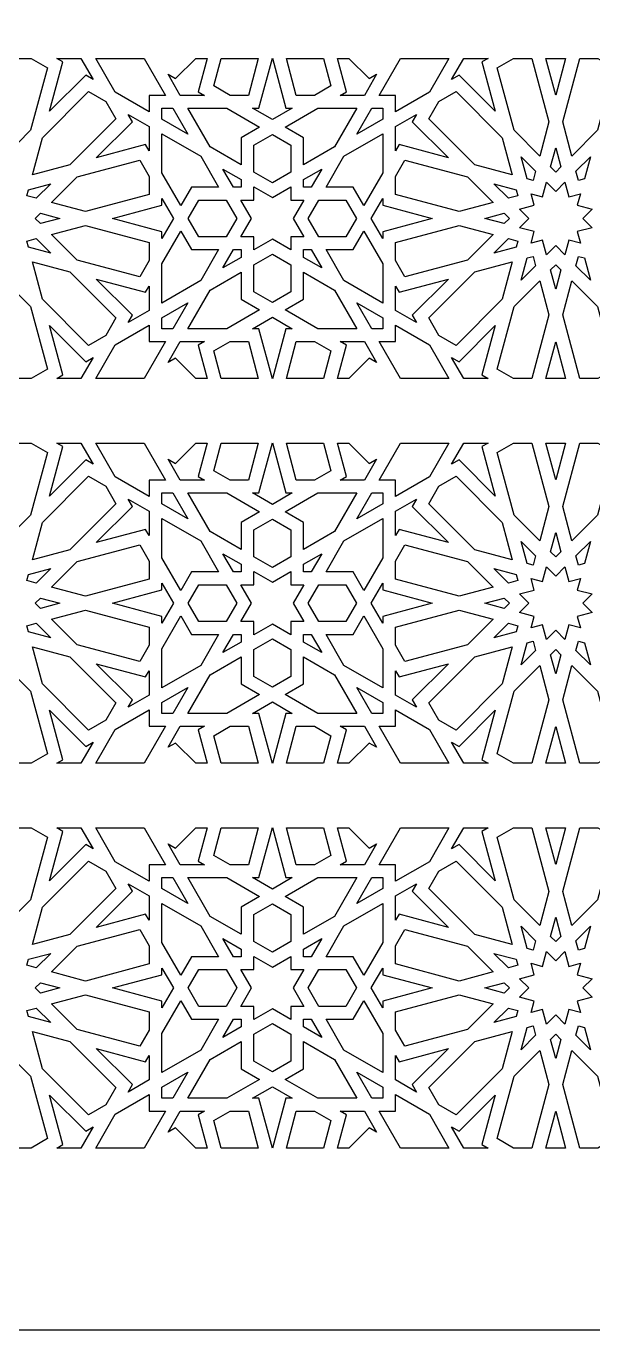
# Model space of a CAD drawing. Extents: x -1250 to 1250, y -610 to 610.
# Drawn here: x 590 to 855, y -610 to 0 of the extents above; entities that cross this region are included whole.
import ezdxf

# ---------------------------------------------------------------- set-up
doc = ezdxf.new("R2010")
doc.units = 0
doc.header["$MEASUREMENT"] = 0
doc.layers.add('COUCHE_1', color=18, linetype='CONTINUOUS')

msp = doc.modelspace()

# ---------------------------------------------------------------- linework, layer by layer
at = {"layer": 'COUCHE_1'}
for points in [[(-1250, -610), (1250, -610), (1250, 610), (-1250, 610)], [(600.26, -19.51), (592.42, -48.77), (580.45, -60.79), (576.17, -44.83), (584.14, -15.11), (592.63, -15.11)], [(621.64, -24.95), (618.16, -22.93), (601.27, -39.88), (607.47, -16.76), (604.6, -15.11), (615.96, -15.11)], [(630.53, -15.11), (645.5, -15.11), (655.49, -32.41), (647.83, -32.41), (647.83, -40.07), (632.01, -30.93), (622.87, -15.11)], [(670.78, -30.69), (673.76, -32.41), (662.4, -32.41), (656.72, -22.57), (660.2, -24.58), (669.64, -15.11), (674.95, -15.11)], [(694.22, -32.41), (685.73, -32.41), (678.1, -28), (681.55, -15.11), (698.86, -15.11)], [(711.75, -38.39), (714.74, -38.39), (705.42, -43.78), (696.1, -38.39), (699.09, -38.39), (705.42, -15)], [(732.74, -28), (725.11, -32.41), (716.62, -32.41), (711.99, -15.11), (729.29, -15.11)], [(750.64, -24.58), (754.12, -22.57), (748.44, -32.41), (737.08, -32.41), (740.06, -30.69), (735.89, -15.11), (741.2, -15.11)], [(778.84, -30.93), (763.01, -40.07), (763.01, -32.41), (755.35, -32.41), (765.34, -15.11), (780.31, -15.11), (787.97, -15.11)], [(803.37, -16.76), (809.57, -39.88), (792.69, -22.93), (789.2, -24.95), (794.88, -15.11), (806.24, -15.11)], [(834.67, -44.83), (830.39, -60.79), (818.42, -48.77), (810.58, -19.51), (818.21, -15.11), (826.71, -15.11)], [(837.91, -32.28), (833.3, -15.11), (842.51, -15.11)], [(865.23, -19.51), (857.39, -48.77), (845.42, -60.79), (841.14, -44.83), (849.11, -15.11), (857.6, -15.11)], [(627.62, -35.31), (632.32, -43.45), (610.72, -64.97), (593.3, -69.64), (597.97, -52.22), (619.49, -30.62)], [(812.87, -52.22), (817.54, -69.64), (800.13, -64.97), (778.52, -43.45), (783.22, -35.31), (791.35, -30.62)], [(647.83, -46.98), (647.83, -58.34), (646.17, -55.47), (623.05, -61.66), (640, -44.78), (637.99, -41.3)], [(665.95, -50.53), (653.81, -43.52), (653.81, -38.39), (658.94, -38.39)], [(699.44, -47.23), (690.82, -52.21), (690.82, -64.89), (676.32, -56.51), (665.85, -38.39), (684.13, -38.39)], [(744.99, -38.39), (734.53, -56.51), (720.03, -64.89), (720.03, -52.21), (711.41, -47.23), (726.72, -38.39)], [(757.03, -43.52), (744.89, -50.53), (751.9, -38.39), (757.03, -38.39)], [(770.84, -44.78), (787.79, -61.66), (764.67, -55.47), (763.01, -58.34), (763.01, -46.98), (772.85, -41.3)], [(671.93, -60.9), (680.31, -75.4), (667.63, -75.4), (662.65, -84.01), (653.81, -68.71), (653.81, -50.43)], [(714.04, -55.66), (714.04, -68.34), (705.42, -73.32), (696.8, -68.34), (696.8, -55.66), (705.42, -50.69)], [(757.03, -68.71), (748.19, -84.01), (743.21, -75.4), (730.54, -75.4), (738.91, -60.9), (757.03, -50.43)], [(840.32, -65.91), (837.91, -68.33), (835.49, -65.91), (837.91, -56.91)], [(647.83, -70.31), (647.83, -78.8), (618.11, -86.76), (602.15, -82.49), (614.17, -70.52), (643.42, -62.68)], [(690.82, -71.8), (690.82, -75.4), (687.22, -75.4), (682.3, -66.88)], [(723.62, -75.4), (720.03, -75.4), (720.03, -71.8), (728.54, -66.88)], [(796.68, -70.52), (808.69, -82.49), (792.74, -86.76), (763.01, -78.8), (763.01, -70.31), (767.42, -62.68)], [(828.49, -67.89), (827.32, -72.26), (824.51, -71.5), (821.73, -61.11)], [(851.3, -71.5), (848.49, -72.26), (847.32, -67.89), (854.08, -61.11)], [(844.07, -79.91), (849.43, -78.48), (847.99, -83.84), (854.89, -85.68), (850.56, -90), (854.89, -94.32), (847.99, -96.16), (849.43, -101.52), (844.07, -100.09), (842.22, -106.99), (837.91, -102.66), (833.59, -106.99), (831.74, -100.09), (826.38, -101.52), (827.82, -96.16), (820.92, -94.32), (825.25, -90), (820.92, -85.68), (827.82, -83.84), (826.38, -78.48), (831.74, -79.91), (833.59, -73.01), (837.91, -77.34), (842.22, -73.01)], [(595.04, -80.58), (590.68, -79.42), (591.43, -76.61), (601.83, -73.82)], [(714.04, -81.38), (720.17, -81.38), (715.19, -90), (720.17, -98.62), (714.04, -98.62), (714.04, -104.75), (705.42, -99.77), (696.8, -104.75), (696.8, -98.62), (690.67, -98.62), (695.65, -90), (690.67, -81.38), (696.8, -81.38), (696.8, -75.25), (705.42, -80.23), (714.04, -75.25)], [(819.41, -76.61), (820.16, -79.42), (815.8, -80.58), (809.01, -73.82)], [(659.2, -90), (653.81, -99.32), (653.81, -96.2), (630.66, -90), (653.81, -83.8), (653.81, -80.68)], [(688.74, -90), (683.76, -98.62), (671.09, -98.62), (666.11, -90), (671.09, -81.38), (683.76, -81.38)], [(744.73, -90), (739.76, -98.62), (727.08, -98.62), (722.1, -90), (727.08, -81.38), (739.76, -81.38)], [(757.03, -83.8), (780.18, -90), (757.03, -96.2), (757.03, -99.32), (751.64, -90), (757.03, -80.68)], [(606.03, -90), (597.03, -92.41), (594.61, -90), (597.03, -87.59)], [(816.23, -90), (813.81, -92.41), (804.81, -90), (813.81, -87.59)], [(647.83, -101.2), (647.83, -109.69), (643.42, -117.32), (614.17, -109.48), (602.15, -97.51), (618.11, -93.24)], [(667.63, -104.6), (680.31, -104.6), (671.93, -119.1), (653.81, -129.57), (653.81, -111.29), (662.65, -95.99)], [(757.03, -111.29), (757.03, -129.57), (738.91, -119.1), (730.54, -104.6), (743.21, -104.6), (748.19, -95.99)], [(808.69, -97.51), (796.68, -109.48), (767.42, -117.32), (763.01, -109.69), (763.01, -101.2), (792.74, -93.24)], [(601.83, -106.18), (591.43, -103.39), (590.68, -100.58), (595.04, -99.42)], [(820.16, -100.58), (819.41, -103.39), (809.01, -106.18), (815.8, -99.42)], [(690.82, -108.2), (682.3, -113.12), (687.22, -104.6), (690.82, -104.6)], [(714.04, -111.66), (714.04, -124.34), (705.42, -129.31), (696.8, -124.34), (696.8, -111.66), (705.42, -106.68)], [(728.54, -113.12), (720.03, -108.2), (720.03, -104.6), (723.62, -104.6)], [(828.49, -112.11), (821.73, -118.89), (824.51, -108.5), (827.32, -107.74)], [(851.3, -108.5), (854.08, -118.89), (847.32, -112.11), (848.49, -107.74)], [(610.72, -115.03), (632.32, -136.55), (627.62, -144.69), (619.49, -149.38), (597.97, -127.78), (593.3, -110.36)], [(690.82, -127.79), (699.44, -132.77), (684.13, -141.61), (665.85, -141.61), (676.32, -123.49), (690.82, -115.11)], [(734.53, -123.49), (744.99, -141.61), (726.72, -141.61), (711.41, -132.77), (720.03, -127.79), (720.03, -115.11)], [(812.87, -127.78), (791.35, -149.38), (783.22, -144.69), (778.52, -136.55), (800.13, -115.03), (817.54, -110.36)], [(840.32, -114.09), (837.91, -123.09), (835.49, -114.09), (837.91, -111.67)], [(592.42, -131.23), (600.26, -160.49), (592.63, -164.89), (584.14, -164.89), (576.17, -135.17), (580.45, -119.21)], [(646.17, -124.53), (647.83, -121.66), (647.83, -133.02), (637.99, -138.7), (640, -135.22), (623.05, -118.34)], [(770.84, -135.22), (772.85, -138.7), (763.01, -133.02), (763.01, -121.66), (764.67, -124.53), (787.79, -118.34)], [(834.67, -135.17), (826.71, -164.89), (818.21, -164.89), (810.58, -160.49), (818.42, -131.23), (830.39, -119.21)], [(857.39, -131.23), (865.23, -160.49), (857.6, -164.89), (849.11, -164.89), (841.14, -135.17), (845.42, -119.21)], [(658.94, -141.61), (653.81, -141.61), (653.81, -136.48), (665.95, -129.47)], [(757.03, -136.48), (757.03, -141.61), (751.9, -141.61), (744.89, -129.47)], [(618.16, -157.07), (621.64, -155.05), (615.96, -164.89), (604.6, -164.89), (607.47, -163.24), (601.27, -140.12)], [(647.83, -147.59), (655.49, -147.59), (645.5, -164.89), (630.53, -164.89), (622.87, -164.89), (632.01, -149.07), (647.83, -139.93)], [(714.74, -141.61), (711.75, -141.61), (705.42, -165), (699.09, -141.61), (696.1, -141.61), (705.42, -136.22)], [(778.84, -149.07), (787.97, -164.89), (780.31, -164.89), (765.34, -164.89), (755.35, -147.59), (763.01, -147.59), (763.01, -139.93)], [(803.37, -163.24), (806.24, -164.89), (794.88, -164.89), (789.2, -155.05), (792.69, -157.07), (809.57, -140.12)], [(670.78, -149.31), (674.95, -164.89), (669.64, -164.89), (660.2, -155.42), (656.72, -157.43), (662.4, -147.59), (673.76, -147.59)], [(694.22, -147.59), (698.86, -164.89), (681.55, -164.89), (678.1, -152), (685.73, -147.59)], [(732.74, -152), (729.29, -164.89), (711.99, -164.89), (716.62, -147.59), (725.11, -147.59)], [(754.12, -157.43), (750.64, -155.42), (741.2, -164.89), (735.89, -164.89), (740.06, -149.31), (737.08, -147.59), (748.44, -147.59)], [(842.51, -164.89), (833.3, -164.89), (837.91, -147.72)], [(600.26, -199.51), (592.42, -228.77), (580.45, -240.79), (576.17, -224.83), (584.14, -195.11), (592.63, -195.11)], [(621.64, -204.95), (618.16, -202.93), (601.27, -219.88), (607.47, -196.76), (604.6, -195.11), (615.96, -195.11)], [(630.53, -195.11), (645.5, -195.11), (655.49, -212.41), (647.83, -212.41), (647.83, -220.07), (632.01, -210.93), (622.87, -195.11)], [(670.78, -210.69), (673.76, -212.41), (662.4, -212.41), (656.72, -202.57), (660.2, -204.58), (669.64, -195.11), (674.95, -195.11)], [(694.22, -212.41), (685.73, -212.41), (678.1, -208), (681.55, -195.11), (698.86, -195.11)], [(711.75, -218.39), (714.74, -218.39), (705.42, -223.78), (696.1, -218.39), (699.09, -218.39), (705.42, -195)], [(732.74, -208), (725.11, -212.41), (716.62, -212.41), (711.99, -195.11), (729.29, -195.11)], [(750.64, -204.58), (754.12, -202.57), (748.44, -212.41), (737.08, -212.41), (740.06, -210.69), (735.89, -195.11), (741.2, -195.11)], [(778.84, -210.93), (763.01, -220.07), (763.01, -212.41), (755.35, -212.41), (765.34, -195.11), (780.31, -195.11), (787.97, -195.11)], [(803.37, -196.76), (809.57, -219.88), (792.69, -202.93), (789.2, -204.95), (794.88, -195.11), (806.24, -195.11)], [(834.67, -224.83), (830.39, -240.79), (818.42, -228.77), (810.58, -199.51), (818.21, -195.11), (826.71, -195.11)], [(837.91, -212.28), (833.3, -195.11), (842.51, -195.11)], [(865.23, -199.51), (857.39, -228.77), (845.42, -240.79), (841.14, -224.83), (849.11, -195.11), (857.6, -195.11)], [(627.62, -215.31), (632.32, -223.45), (610.72, -244.97), (593.3, -249.64), (597.97, -232.22), (619.49, -210.62)], [(812.87, -232.22), (817.54, -249.64), (800.13, -244.97), (778.52, -223.45), (783.22, -215.31), (791.35, -210.62)], [(665.95, -230.53), (653.81, -223.52), (653.81, -218.39), (658.94, -218.39)], [(699.44, -227.23), (690.82, -232.21), (690.82, -244.89), (676.32, -236.51), (665.85, -218.39), (684.13, -218.39)], [(744.99, -218.39), (734.53, -236.51), (720.03, -244.89), (720.03, -232.21), (711.41, -227.23), (726.72, -218.39)], [(757.03, -223.52), (744.89, -230.53), (751.9, -218.39), (757.03, -218.39)], [(647.83, -226.98), (647.83, -238.34), (646.17, -235.47), (623.05, -241.66), (640, -224.78), (637.99, -221.3)], [(770.84, -224.78), (787.79, -241.66), (764.67, -235.47), (763.01, -238.34), (763.01, -226.98), (772.85, -221.3)], [(671.93, -240.9), (680.31, -255.4), (667.63, -255.4), (662.65, -264.01), (653.81, -248.71), (653.81, -230.43)], [(714.04, -235.66), (714.04, -248.34), (705.42, -253.32), (696.8, -248.34), (696.8, -235.66), (705.42, -230.69)], [(757.03, -248.71), (748.19, -264.01), (743.21, -255.4), (730.54, -255.4), (738.91, -240.9), (757.03, -230.43)], [(840.32, -245.91), (837.91, -248.33), (835.49, -245.91), (837.91, -236.91)], [(647.83, -250.31), (647.83, -258.8), (618.11, -266.76), (602.15, -262.49), (614.17, -250.52), (643.42, -242.68)], [(796.68, -250.52), (808.69, -262.49), (792.74, -266.76), (763.01, -258.8), (763.01, -250.31), (767.42, -242.68)], [(828.49, -247.89), (827.32, -252.26), (824.51, -251.5), (821.73, -241.11)], [(851.3, -251.5), (848.49, -252.26), (847.32, -247.89), (854.08, -241.11)], [(690.82, -251.8), (690.82, -255.4), (687.22, -255.4), (682.3, -246.88)], [(723.62, -255.4), (720.03, -255.4), (720.03, -251.8), (728.54, -246.88)], [(595.04, -260.58), (590.68, -259.42), (591.43, -256.61), (601.83, -253.82)], [(714.04, -261.38), (720.17, -261.38), (715.19, -270), (720.17, -278.62), (714.04, -278.62), (714.04, -284.75), (705.42, -279.77), (696.8, -284.75), (696.8, -278.62), (690.67, -278.62), (695.65, -270), (690.67, -261.38), (696.8, -261.38), (696.8, -255.25), (705.42, -260.23), (714.04, -255.25)], [(819.41, -256.61), (820.16, -259.42), (815.8, -260.58), (809.01, -253.82)], [(844.07, -259.91), (849.43, -258.48), (847.99, -263.84), (854.89, -265.68), (850.56, -270), (854.89, -274.32), (847.99, -276.16), (849.43, -281.52), (844.07, -280.09), (842.22, -286.99), (837.91, -282.66), (833.59, -286.99), (831.74, -280.09), (826.38, -281.52), (827.82, -276.16), (820.92, -274.32), (825.25, -270), (820.92, -265.68), (827.82, -263.84), (826.38, -258.48), (831.74, -259.91), (833.59, -253.01), (837.91, -257.34), (842.22, -253.01)], [(659.2, -270), (653.81, -279.32), (653.81, -276.2), (630.66, -270), (653.81, -263.8), (653.81, -260.68)], [(688.74, -270), (683.76, -278.62), (671.09, -278.62), (666.11, -270), (671.09, -261.38), (683.76, -261.38)], [(744.73, -270), (739.76, -278.62), (727.08, -278.62), (722.1, -270), (727.08, -261.38), (739.76, -261.38)], [(757.03, -263.8), (780.18, -270), (757.03, -276.2), (757.03, -279.32), (751.64, -270), (757.03, -260.68)], [(606.03, -270), (597.03, -272.41), (594.61, -270), (597.03, -267.59)], [(816.23, -270), (813.81, -272.41), (804.81, -270), (813.81, -267.59)], [(647.83, -281.2), (647.83, -289.69), (643.42, -297.32), (614.17, -289.48), (602.15, -277.51), (618.11, -273.24)], [(808.69, -277.51), (796.68, -289.48), (767.42, -297.32), (763.01, -289.69), (763.01, -281.2), (792.74, -273.24)], [(601.83, -286.18), (591.43, -283.39), (590.68, -280.58), (595.04, -279.42)], [(667.63, -284.6), (680.31, -284.6), (671.93, -299.1), (653.81, -309.57), (653.81, -291.29), (662.65, -275.99)], [(757.03, -291.29), (757.03, -309.57), (738.91, -299.1), (730.54, -284.6), (743.21, -284.6), (748.19, -275.99)], [(820.16, -280.58), (819.41, -283.39), (809.01, -286.18), (815.8, -279.42)], [(690.82, -288.2), (682.3, -293.12), (687.22, -284.6), (690.82, -284.6)], [(714.04, -291.66), (714.04, -304.34), (705.42, -309.31), (696.8, -304.34), (696.8, -291.66), (705.42, -286.68)], [(728.54, -293.12), (720.03, -288.2), (720.03, -284.6), (723.62, -284.6)], [(610.72, -295.03), (632.32, -316.55), (627.62, -324.69), (619.49, -329.38), (597.97, -307.78), (593.3, -290.36)], [(812.87, -307.78), (791.35, -329.38), (783.22, -324.69), (778.52, -316.55), (800.13, -295.03), (817.54, -290.36)], [(828.49, -292.11), (821.73, -298.89), (824.51, -288.5), (827.32, -287.74)], [(840.32, -294.09), (837.91, -303.09), (835.49, -294.09), (837.91, -291.67)], [(851.3, -288.5), (854.08, -298.89), (847.32, -292.11), (848.49, -287.74)], [(646.17, -304.53), (647.83, -301.66), (647.83, -313.02), (637.99, -318.7), (640, -315.22), (623.05, -298.34)], [(690.82, -307.79), (699.44, -312.77), (684.13, -321.61), (665.85, -321.61), (676.32, -303.49), (690.82, -295.11)], [(734.53, -303.49), (744.99, -321.61), (726.72, -321.61), (711.41, -312.77), (720.03, -307.79), (720.03, -295.11)], [(770.84, -315.22), (772.85, -318.7), (763.01, -313.02), (763.01, -301.66), (764.67, -304.53), (787.79, -298.34)], [(592.42, -311.23), (600.26, -340.49), (592.63, -344.89), (584.14, -344.89), (576.17, -315.17), (580.45, -299.21)], [(834.67, -315.17), (826.71, -344.89), (818.21, -344.89), (810.58, -340.49), (818.42, -311.23), (830.39, -299.21)], [(857.39, -311.23), (865.23, -340.49), (857.6, -344.89), (849.11, -344.89), (841.14, -315.17), (845.42, -299.21)], [(658.94, -321.61), (653.81, -321.61), (653.81, -316.48), (665.95, -309.47)], [(757.03, -316.48), (757.03, -321.61), (751.9, -321.61), (744.89, -309.47)], [(714.74, -321.61), (711.75, -321.61), (705.42, -345), (699.09, -321.61), (696.1, -321.61), (705.42, -316.22)], [(618.16, -337.07), (621.64, -335.05), (615.96, -344.89), (604.6, -344.89), (607.47, -343.24), (601.27, -320.12)], [(647.83, -327.59), (655.49, -327.59), (645.5, -344.89), (630.53, -344.89), (622.87, -344.89), (632.01, -329.07), (647.83, -319.93)], [(778.84, -329.07), (787.97, -344.89), (780.31, -344.89), (765.34, -344.89), (755.35, -327.59), (763.01, -327.59), (763.01, -319.93)], [(803.37, -343.24), (806.24, -344.89), (794.88, -344.89), (789.2, -335.05), (792.69, -337.07), (809.57, -320.12)], [(670.78, -329.31), (674.95, -344.89), (669.64, -344.89), (660.2, -335.42), (656.72, -337.43), (662.4, -327.59), (673.76, -327.59)], [(694.22, -327.59), (698.86, -344.89), (681.55, -344.89), (678.1, -332), (685.73, -327.59)], [(732.74, -332), (729.29, -344.89), (711.99, -344.89), (716.62, -327.59), (725.11, -327.59)], [(754.12, -337.43), (750.64, -335.42), (741.2, -344.89), (735.89, -344.89), (740.06, -329.31), (737.08, -327.59), (748.44, -327.59)], [(842.51, -344.89), (833.3, -344.89), (837.91, -327.72)], [(600.26, -379.51), (592.42, -408.77), (580.45, -420.79), (576.17, -404.83), (584.14, -375.11), (592.63, -375.11)], [(621.64, -384.95), (618.16, -382.93), (601.27, -399.88), (607.47, -376.76), (604.6, -375.11), (615.96, -375.11)], [(630.53, -375.11), (645.5, -375.11), (655.49, -392.41), (647.83, -392.41), (647.83, -400.07), (632.01, -390.93), (622.87, -375.11)], [(670.78, -390.69), (673.76, -392.41), (662.4, -392.41), (656.72, -382.57), (660.2, -384.58), (669.64, -375.11), (674.95, -375.11)], [(694.22, -392.41), (685.73, -392.41), (678.1, -388), (681.55, -375.11), (698.86, -375.11)], [(711.75, -398.39), (714.74, -398.39), (705.42, -403.78), (696.1, -398.39), (699.09, -398.39), (705.42, -375)], [(732.74, -388), (725.11, -392.41), (716.62, -392.41), (711.99, -375.11), (729.29, -375.11)], [(750.64, -384.58), (754.12, -382.57), (748.44, -392.41), (737.08, -392.41), (740.06, -390.69), (735.89, -375.11), (741.2, -375.11)], [(778.84, -390.93), (763.01, -400.07), (763.01, -392.41), (755.35, -392.41), (765.34, -375.11), (780.31, -375.11), (787.97, -375.11)], [(803.37, -376.76), (809.57, -399.88), (792.69, -382.93), (789.2, -384.95), (794.88, -375.11), (806.24, -375.11)], [(834.67, -404.83), (830.39, -420.79), (818.42, -408.77), (810.58, -379.51), (818.21, -375.11), (826.71, -375.11)], [(837.91, -392.28), (833.3, -375.11), (842.51, -375.11)], [(865.23, -379.51), (857.39, -408.77), (845.42, -420.79), (841.14, -404.83), (849.11, -375.11), (857.6, -375.11)], [(627.62, -395.31), (632.32, -403.45), (610.72, -424.97), (593.3, -429.64), (597.97, -412.22), (619.49, -390.62)], [(812.87, -412.22), (817.54, -429.64), (800.13, -424.97), (778.52, -403.45), (783.22, -395.31), (791.35, -390.62)], [(647.83, -406.98), (647.83, -418.34), (646.17, -415.47), (623.05, -421.66), (640, -404.78), (637.99, -401.3)], [(665.95, -410.53), (653.81, -403.52), (653.81, -398.39), (658.94, -398.39)], [(699.44, -407.23), (690.82, -412.21), (690.82, -424.89), (676.32, -416.51), (665.85, -398.39), (684.13, -398.39)], [(744.99, -398.39), (734.53, -416.51), (720.03, -424.89), (720.03, -412.21), (711.41, -407.23), (726.72, -398.39)], [(757.03, -403.52), (744.89, -410.53), (751.9, -398.39), (757.03, -398.39)], [(770.84, -404.78), (787.79, -421.66), (764.67, -415.47), (763.01, -418.34), (763.01, -406.98), (772.85, -401.3)], [(671.93, -420.9), (680.31, -435.4), (667.63, -435.4), (662.65, -444.01), (653.81, -428.71), (653.81, -410.43)], [(714.04, -415.66), (714.04, -428.34), (705.42, -433.32), (696.8, -428.34), (696.8, -415.66), (705.42, -410.69)], [(757.03, -428.71), (748.19, -444.01), (743.21, -435.4), (730.54, -435.4), (738.91, -420.9), (757.03, -410.43)], [(840.32, -425.91), (837.91, -428.33), (835.49, -425.91), (837.91, -416.91)], [(647.83, -430.31), (647.83, -438.8), (618.11, -446.76), (602.15, -442.49), (614.17, -430.52), (643.42, -422.68)], [(690.82, -431.8), (690.82, -435.4), (687.22, -435.4), (682.3, -426.88)], [(723.62, -435.4), (720.03, -435.4), (720.03, -431.8), (728.54, -426.88)], [(796.68, -430.52), (808.69, -442.49), (792.74, -446.76), (763.01, -438.8), (763.01, -430.31), (767.42, -422.68)], [(828.49, -427.89), (827.32, -432.26), (824.51, -431.5), (821.73, -421.11)], [(851.3, -431.5), (848.49, -432.26), (847.32, -427.89), (854.08, -421.11)], [(844.07, -439.91), (849.43, -438.48), (847.99, -443.84), (854.89, -445.68), (850.56, -450), (854.89, -454.32), (847.99, -456.16), (849.43, -461.52), (844.07, -460.09), (842.22, -466.99), (837.91, -462.66), (833.59, -466.99), (831.74, -460.09), (826.38, -461.52), (827.82, -456.16), (820.92, -454.32), (825.25, -450), (820.92, -445.68), (827.82, -443.84), (826.38, -438.48), (831.74, -439.91), (833.59, -433.01), (837.91, -437.34), (842.22, -433.01)], [(595.04, -440.58), (590.68, -439.42), (591.43, -436.61), (601.83, -433.82)], [(714.04, -441.38), (720.17, -441.38), (715.19, -450), (720.17, -458.62), (714.04, -458.62), (714.04, -464.75), (705.42, -459.77), (696.8, -464.75), (696.8, -458.62), (690.67, -458.62), (695.65, -450), (690.67, -441.38), (696.8, -441.38), (696.8, -435.25), (705.42, -440.23), (714.04, -435.25)], [(819.41, -436.61), (820.16, -439.42), (815.8, -440.58), (809.01, -433.82)], [(659.2, -450), (653.81, -459.32), (653.81, -456.2), (630.66, -450), (653.81, -443.8), (653.81, -440.68)], [(688.74, -450), (683.76, -458.62), (671.09, -458.62), (666.11, -450), (671.09, -441.38), (683.76, -441.38)], [(744.73, -450), (739.76, -458.62), (727.08, -458.62), (722.1, -450), (727.08, -441.38), (739.76, -441.38)], [(757.03, -443.8), (780.18, -450), (757.03, -456.2), (757.03, -459.32), (751.64, -450), (757.03, -440.68)], [(606.03, -450), (597.03, -452.41), (594.61, -450), (597.03, -447.59)], [(816.23, -450), (813.81, -452.41), (804.81, -450), (813.81, -447.59)], [(647.83, -461.2), (647.83, -469.69), (643.42, -477.32), (614.17, -469.48), (602.15, -457.51), (618.11, -453.24)], [(667.63, -464.6), (680.31, -464.6), (671.93, -479.1), (653.81, -489.57), (653.81, -471.29), (662.65, -455.99)], [(757.03, -471.29), (757.03, -489.57), (738.91, -479.1), (730.54, -464.6), (743.21, -464.6), (748.19, -455.99)], [(808.69, -457.51), (796.68, -469.48), (767.42, -477.32), (763.01, -469.69), (763.01, -461.2), (792.74, -453.24)], [(601.83, -466.18), (591.43, -463.39), (590.68, -460.58), (595.04, -459.42)], [(820.16, -460.58), (819.41, -463.39), (809.01, -466.18), (815.8, -459.42)], [(690.82, -468.2), (682.3, -473.12), (687.22, -464.6), (690.82, -464.6)], [(714.04, -471.66), (714.04, -484.34), (705.42, -489.31), (696.8, -484.34), (696.8, -471.66), (705.42, -466.68)], [(728.54, -473.12), (720.03, -468.2), (720.03, -464.6), (723.62, -464.6)], [(828.49, -472.11), (821.73, -478.89), (824.51, -468.5), (827.32, -467.74)], [(851.3, -468.5), (854.08, -478.89), (847.32, -472.11), (848.49, -467.74)], [(610.72, -475.03), (632.32, -496.55), (627.62, -504.69), (619.49, -509.38), (597.97, -487.78), (593.3, -470.36)], [(690.82, -487.79), (699.44, -492.77), (684.13, -501.61), (665.85, -501.61), (676.32, -483.49), (690.82, -475.11)], [(734.53, -483.49), (744.99, -501.61), (726.72, -501.61), (711.41, -492.77), (720.03, -487.79), (720.03, -475.11)], [(812.87, -487.78), (791.35, -509.38), (783.22, -504.69), (778.52, -496.55), (800.13, -475.03), (817.54, -470.36)], [(840.32, -474.09), (837.91, -483.09), (835.49, -474.09), (837.91, -471.67)], [(592.42, -491.23), (600.26, -520.49), (592.63, -524.89), (584.14, -524.89), (576.17, -495.17), (580.45, -479.21)], [(646.17, -484.53), (647.83, -481.66), (647.83, -493.02), (637.99, -498.7), (640, -495.22), (623.05, -478.34)], [(770.84, -495.22), (772.85, -498.7), (763.01, -493.02), (763.01, -481.66), (764.67, -484.53), (787.79, -478.34)], [(834.67, -495.17), (826.71, -524.89), (818.21, -524.89), (810.58, -520.49), (818.42, -491.23), (830.39, -479.21)], [(857.39, -491.23), (865.23, -520.49), (857.6, -524.89), (849.11, -524.89), (841.14, -495.17), (845.42, -479.21)], [(658.94, -501.61), (653.81, -501.61), (653.81, -496.48), (665.95, -489.47)], [(757.03, -496.48), (757.03, -501.61), (751.9, -501.61), (744.89, -489.47)], [(618.16, -517.07), (621.64, -515.05), (615.96, -524.89), (604.6, -524.89), (607.47, -523.24), (601.27, -500.12)], [(647.83, -507.59), (655.49, -507.59), (645.5, -524.89), (630.53, -524.89), (622.87, -524.89), (632.01, -509.07), (647.83, -499.93)], [(714.74, -501.61), (711.75, -501.61), (705.42, -525), (699.09, -501.61), (696.1, -501.61), (705.42, -496.22)], [(778.84, -509.07), (787.97, -524.89), (780.31, -524.89), (765.34, -524.89), (755.35, -507.59), (763.01, -507.59), (763.01, -499.93)], [(803.37, -523.24), (806.24, -524.89), (794.88, -524.89), (789.2, -515.05), (792.69, -517.07), (809.57, -500.12)], [(670.78, -509.31), (674.95, -524.89), (669.64, -524.89), (660.2, -515.42), (656.72, -517.43), (662.4, -507.59), (673.76, -507.59)], [(694.22, -507.59), (698.86, -524.89), (681.55, -524.89), (678.1, -512), (685.73, -507.59)], [(732.74, -512), (729.29, -524.89), (711.99, -524.89), (716.62, -507.59), (725.11, -507.59)], [(754.12, -517.43), (750.64, -515.42), (741.2, -524.89), (735.89, -524.89), (740.06, -509.31), (737.08, -507.59), (748.44, -507.59)], [(842.51, -524.89), (833.3, -524.89), (837.91, -507.72)]]:
    msp.add_lwpolyline(points, close=True, dxfattribs=at)

doc.saveas('drawing.dxf')
